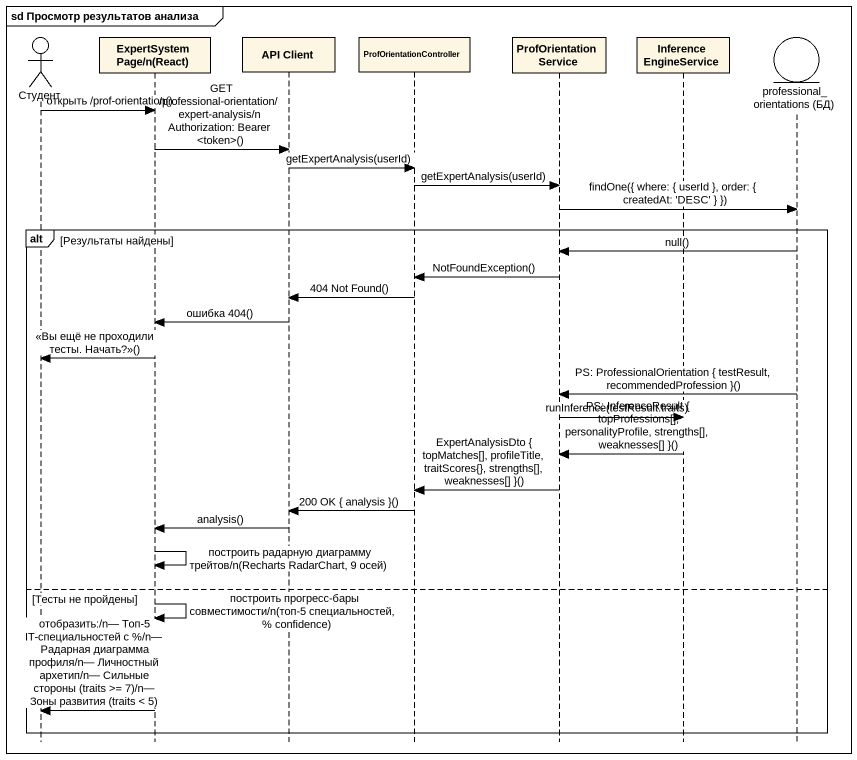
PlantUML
@startuml
mainframe sd Просмотр результатов анализа
hide footbox
actor Студент
participant "ExpertSystemPage/n(React)" as ExpertSystemPage_n_React
participant "API Client" as API_Client
participant ProfOrientationController
participant ProfOrientationService
participant InferenceEngineService
entity "professional_orientations (БД)" as professional_orientations_БД

Студент -> ExpertSystemPage_n_React : открыть /prof-orientation()
ExpertSystemPage_n_React -> API_Client : GET /professional-orientation/expert-analysis/nAuthorization: Bearer <token>()
API_Client -> ProfOrientationController : getExpertAnalysis(userId)
ProfOrientationController -> ProfOrientationService : getExpertAnalysis(userId)
ProfOrientationService -> professional_orientations_БД : findOne({ where: { userId }, order: { createdAt: 'DESC' } })
alt Результаты найдены
  professional_orientations_БД -> ProfOrientationService : null()
  ProfOrientationService -> ProfOrientationController : NotFoundException()
  ProfOrientationController -> API_Client : 404 Not Found()
  API_Client -> ExpertSystemPage_n_React : ошибка 404()
  ExpertSystemPage_n_React -> Студент : <<Вы ещё не проходили тесты. Начать?>>()
  professional_orientations_БД -> ProfOrientationService : PS: ProfessionalOrientation { testResult, recommendedProfession }()
  ProfOrientationService -> InferenceEngineService : runInference(testResult.traits)
  InferenceEngineService -> ProfOrientationService : PS: InferenceResult { topProfessions[], personalityProfile, strengths[], weaknesses[] }()
  ProfOrientationService -> ProfOrientationController : ExpertAnalysisDto { topMatches[], profileTitle, traitScores{}, strengths[], weaknesses[] }()
  ProfOrientationController -> API_Client : 200 OK { analysis }()
  API_Client -> ExpertSystemPage_n_React : analysis()
  ExpertSystemPage_n_React -> ExpertSystemPage_n_React : построить радарную диаграмму трейтов/n(Recharts RadarChart, 9 осей)
else Тесты не пройдены
  ExpertSystemPage_n_React -> ExpertSystemPage_n_React : построить прогресс-бары совместимости/n(топ-5 специальностей, % confidence)
  ExpertSystemPage_n_React -> Студент : отобразить:/n— Топ-5 IT-специальностей с %/n— Радарная диаграмма профиля/n— Личностный архетип/n— Сильные стороны (traits >= 7)/n— Зоны развития (traits < 5)
end
@enduml
